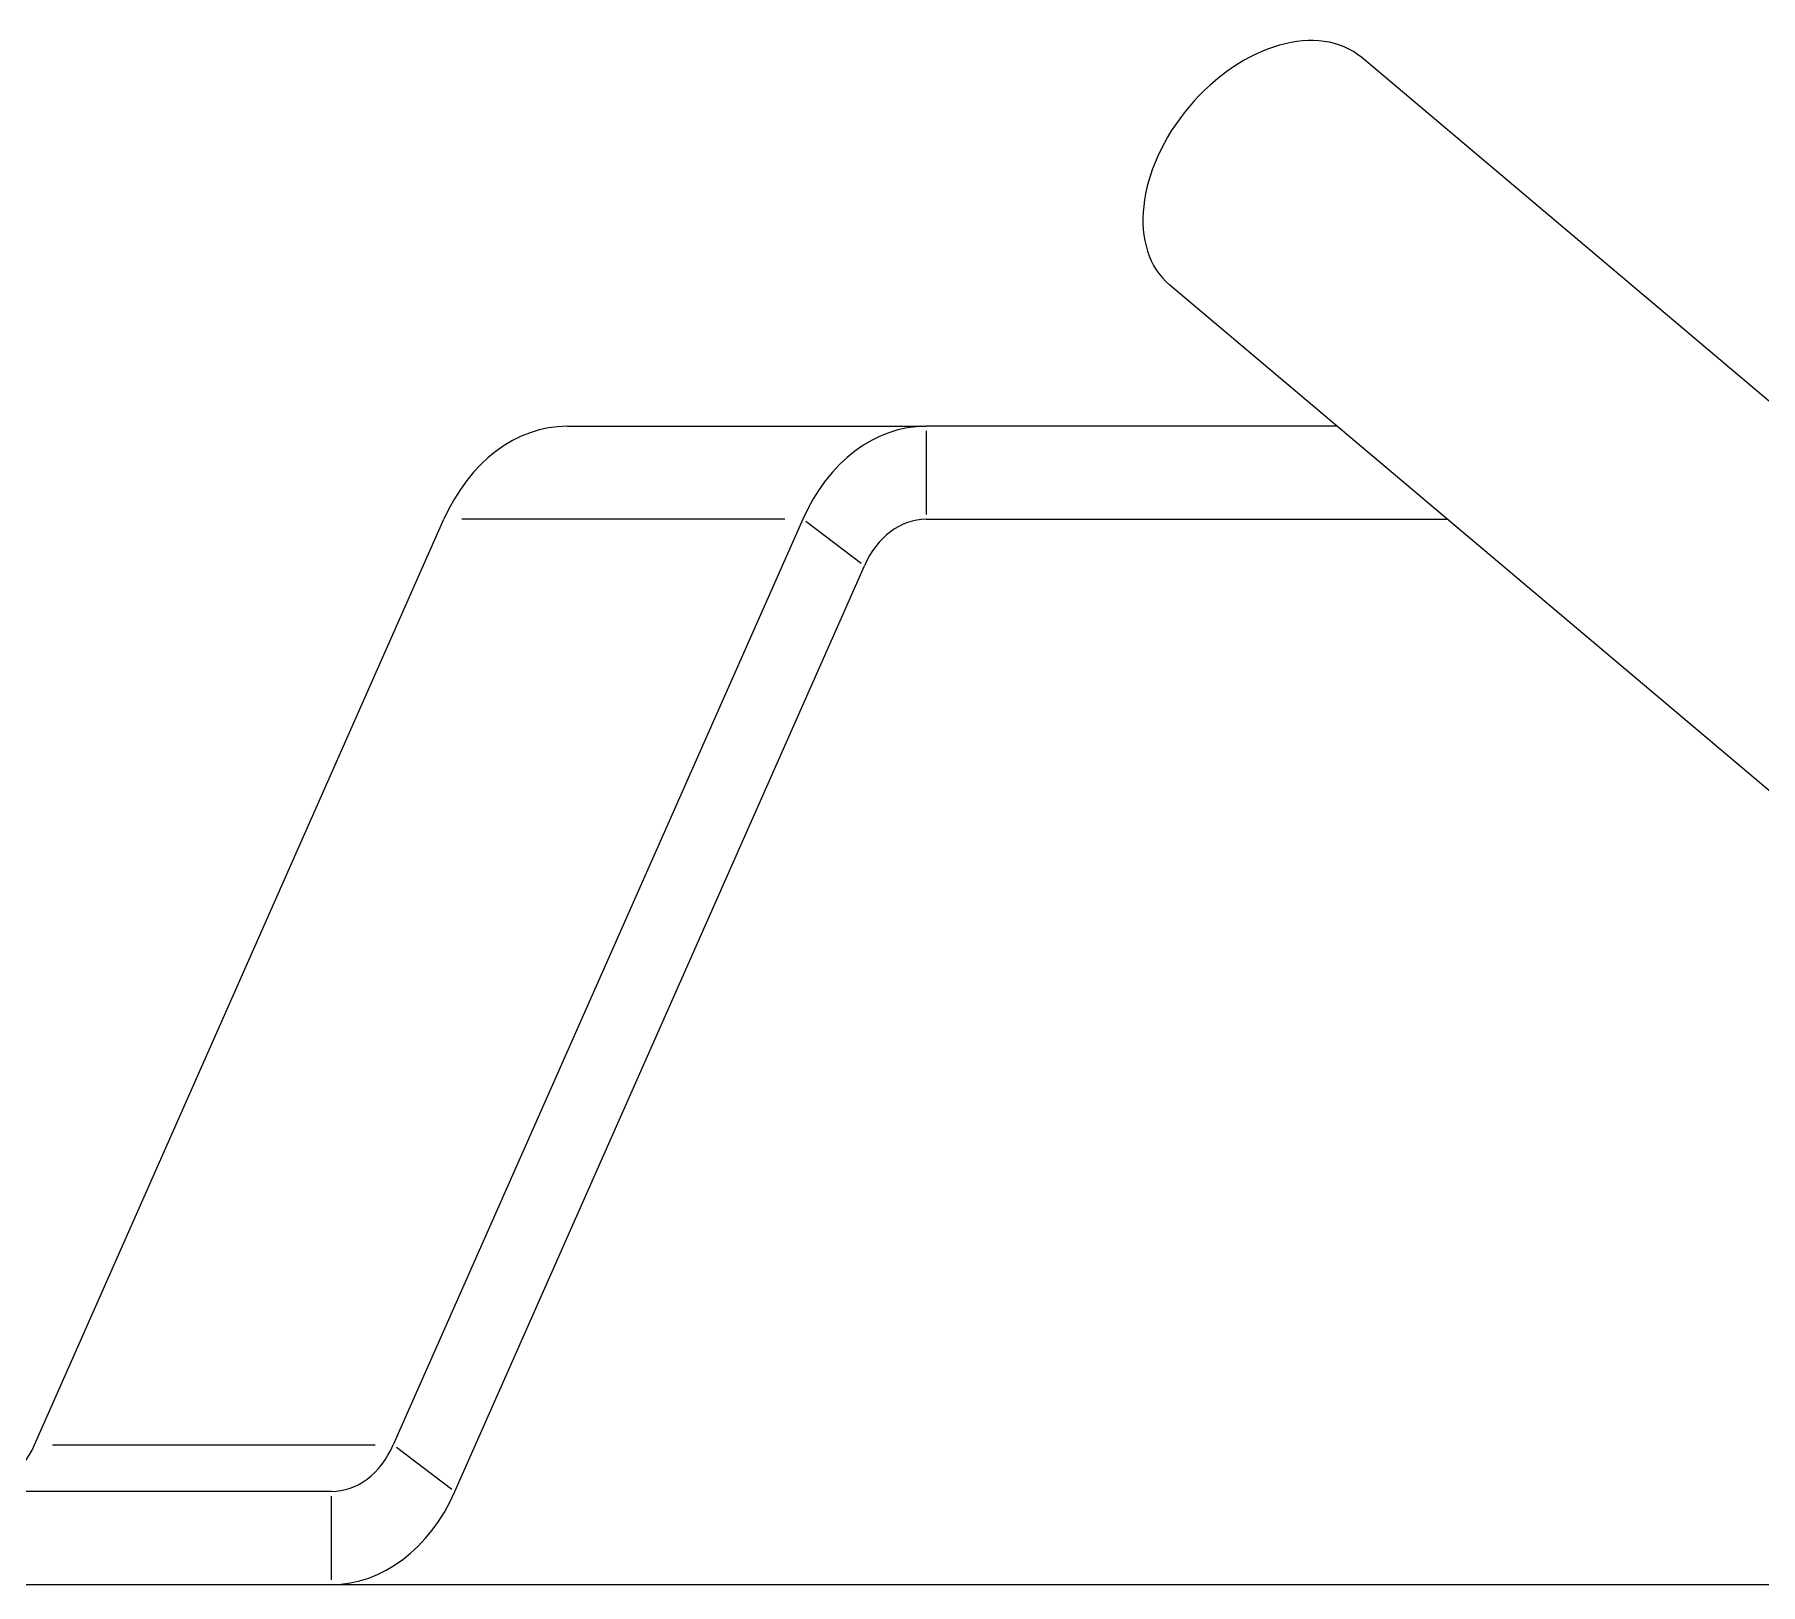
# Model space of a CAD drawing. Header units: millimetres. Extents: x 0 to 89100, y 0 to 63000.
# Drawn here: x 37005.3 to 37098, y 54172 to 54255.3 of the extents above; entities that cross this region are included whole.
import ezdxf

# ---------------------------------------------------------------- set-up
doc = ezdxf.new("R2010")
doc.units = ezdxf.units.MM
doc.header["$LTSCALE"] = 150
doc.layers.add('Visible', color=7, linetype='Continuous', lineweight=25)
doc.layers.add('Visible Narrow', color=7, linetype='Continuous', lineweight=18)

msp = doc.modelspace()

# ---------------------------------------------------------------- linework, layer by layer
at = {"layer": 'Visible'}
for p, q in [((37134.773, 54205.023), (37076.591, 54254.106)), ((37126.116, 54191.394), (37066.274, 54241.876)), ((37033.893, 54234.285), (37053.177, 54234.285)), ((37075.272, 54234.285), (37053.177, 54234.285)), ((37005.251, 54179.523), (37027.259, 54229.285)), ((37046.543, 54229.285), (37024.534, 54179.523)), ((37053.177, 54229.285), (37081.199, 54229.285)), ((37027.851, 54177.023), (37049.86, 54226.785)), ((37021.217, 54177.023), (36993.463, 54177.023)), ((36839.303, 54172.023), (37116.003, 54172.023))]:
    msp.add_line(p, q, dxfattribs=at)
for centre, major_axis, ratio, start_param, end_param in [((37071.432, 54247.991), (-5.158, -6.115), 0.673411, 3.141593, 6.283185), ((37033.893, 54224.285), (0, 10), 0.766044, 0, 1.047198), ((37053.177, 54224.285), (0, 10), 0.766044, 0, 1.047198), ((37053.177, 54224.285), (0, 5), 0.766044, 0, 1.047198), ((37001.934, 54182.023), (0, -5), 0.766044, 0, 1.047198), ((37021.217, 54182.023), (0, -5), 0.766044, 0, 1.047198), ((37021.217, 54182.023), (0, -10), 0.766044, 0, 1.047198)]:
    msp.add_ellipse(centre, major_axis=major_axis, ratio=ratio, start_param=start_param, end_param=end_param, dxfattribs=at)
at = {"layer": 'Visible Narrow'}
for p, q in [((37053.177, 54234.035), (37053.177, 54229.535)), ((37045.579, 54229.285), (37028.223, 54229.285)), ((37049.694, 54226.91), (37046.709, 54229.16)), ((37006.215, 54179.523), (37023.57, 54179.523)), ((37024.7, 54179.398), (37027.686, 54177.148)), ((37021.217, 54172.273), (37021.217, 54176.773))]:
    msp.add_line(p, q, dxfattribs=at)

doc.saveas('drawing.dxf')
